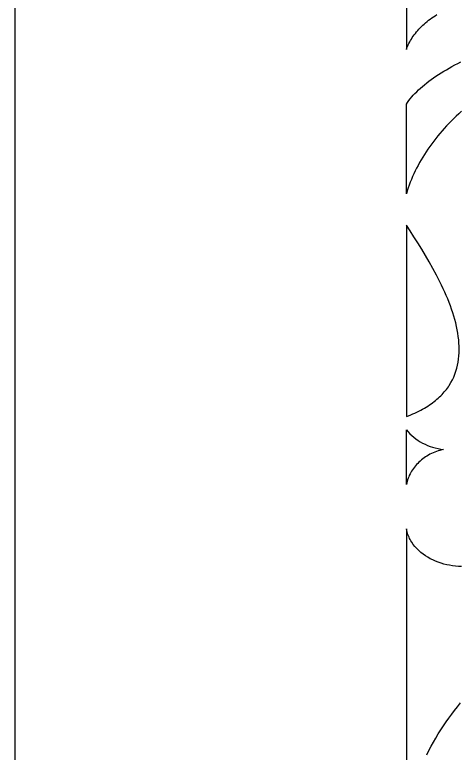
# Model space of a CAD drawing. Extents: x -1145 to -490, y -328 to 327.
# Drawn here: x -1145.3 to -1094.1, y -209.1 to -124.2 of the extents above; entities that cross this region are included whole.
import ezdxf

# ---------------------------------------------------------------- set-up
doc = ezdxf.new("R2010")
doc.units = 0
doc.layers.add('LAYER_1', color=18, linetype='CONTINUOUS')

msp = doc.modelspace()

# ---------------------------------------------------------------- linework, layer by layer
at = {"layer": 'LAYER_1'}
for points in [[(-1145.261, -328.055), (-490.261, -328.055), (-490.261, 326.945), (-1145.261, 326.945)], [(-1100.216, -170.401), (-1099.961, -170.303), (-1099.712, -170.202), (-1099.469, -170.098), (-1099.232, -169.993), (-1099.002, -169.885), (-1098.778, -169.774), (-1098.56, -169.661), (-1098.348, -169.546), (-1098.142, -169.429), (-1097.942, -169.309), (-1097.747, -169.187), (-1097.559, -169.063), (-1097.376, -168.937), (-1097.199, -168.809), (-1097.027, -168.679), (-1096.862, -168.547), (-1096.701, -168.412), (-1096.546, -168.276), (-1096.397, -168.138), (-1096.253, -167.998), (-1096.114, -167.855), (-1095.981, -167.712), (-1095.852, -167.566), (-1095.729, -167.418), (-1095.611, -167.269), (-1095.498, -167.118), (-1095.39, -166.965), (-1095.287, -166.811), (-1095.095, -166.498), (-1094.922, -166.178), (-1094.767, -165.852), (-1094.631, -165.52), (-1094.512, -165.183), (-1094.411, -164.841), (-1094.326, -164.493), (-1094.258, -164.141), (-1094.205, -163.785), (-1094.168, -163.424), (-1094.146, -163.059), (-1094.138, -162.69), (-1094.145, -162.318), (-1094.165, -161.943), (-1094.198, -161.564), (-1094.244, -161.183), (-1094.303, -160.799), (-1094.373, -160.414), (-1094.455, -160.026), (-1094.547, -159.636), (-1094.65, -159.245), (-1094.763, -158.853), (-1094.886, -158.459), (-1095.018, -158.065), (-1095.159, -157.671), (-1095.308, -157.276), (-1095.465, -156.882), (-1095.629, -156.487), (-1095.8, -156.093), (-1095.978, -155.7), (-1096.162, -155.308), (-1096.352, -154.917), (-1096.746, -154.141), (-1097.157, -153.372), (-1097.581, -152.614), (-1098.016, -151.868), (-1098.457, -151.136), (-1098.901, -150.421), (-1099.345, -149.723), (-1099.784, -149.046), (-1100.215, -148.392)], [(-1100.218, -178.219), (-1100.217, -171.943), (-1100.022, -172.168), (-1099.815, -172.384), (-1099.596, -172.589), (-1099.367, -172.784), (-1099.127, -172.967), (-1098.876, -173.14), (-1098.617, -173.301), (-1098.348, -173.45), (-1098.071, -173.587), (-1097.786, -173.712), (-1097.494, -173.824), (-1097.195, -173.923), (-1096.89, -174.009), (-1096.579, -174.081), (-1096.263, -174.14), (-1095.942, -174.184), (-1096.15, -174.232), (-1096.354, -174.287), (-1096.555, -174.348), (-1096.752, -174.414), (-1096.945, -174.487), (-1097.135, -174.566), (-1097.32, -174.65), (-1097.501, -174.741), (-1097.677, -174.836), (-1097.849, -174.937), (-1098.017, -175.043), (-1098.179, -175.154), (-1098.337, -175.27), (-1098.49, -175.391), (-1098.637, -175.516), (-1098.78, -175.646), (-1098.916, -175.78), (-1099.047, -175.918), (-1099.173, -176.06), (-1099.292, -176.207), (-1099.406, -176.357), (-1099.513, -176.511), (-1099.614, -176.668), (-1099.709, -176.829), (-1099.797, -176.992), (-1099.878, -177.159), (-1099.953, -177.329), (-1100.02, -177.502), (-1100.081, -177.677), (-1100.134, -177.855), (-1100.18, -178.036)]]:
    msp.add_lwpolyline(points, close=True, dxfattribs=at)
for points in [[(-1100.217, -119.805), (-1100.218, -128.197), (-1100.153, -128.021), (-1100.082, -127.847), (-1100.005, -127.673), (-1099.922, -127.501), (-1099.833, -127.33), (-1099.738, -127.161), (-1099.638, -126.994), (-1099.532, -126.828), (-1099.42, -126.663), (-1099.303, -126.5), (-1099.18, -126.339), (-1099.051, -126.18), (-1098.917, -126.023), (-1098.778, -125.868), (-1098.634, -125.714), (-1098.484, -125.563), (-1098.328, -125.414), (-1098.168, -125.267), (-1098.002, -125.122), (-1097.832, -124.98), (-1097.656, -124.84), (-1097.476, -124.702), (-1097.29, -124.567), (-1097.099, -124.434), (-1096.904, -124.304), (-1096.704, -124.177)], [(-1093.882, -135.303), (-1094.181, -135.575), (-1094.475, -135.85), (-1094.762, -136.127), (-1095.044, -136.407), (-1095.319, -136.689), (-1095.589, -136.974), (-1095.852, -137.261), (-1096.109, -137.55), (-1096.36, -137.842), (-1096.605, -138.136), (-1096.843, -138.433), (-1097.075, -138.731), (-1097.301, -139.032), (-1097.52, -139.335), (-1097.733, -139.64), (-1097.939, -139.948), (-1098.139, -140.257), (-1098.332, -140.568), (-1098.518, -140.881), (-1098.697, -141.196), (-1098.87, -141.513), (-1099.036, -141.832), (-1099.196, -142.153), (-1099.348, -142.475), (-1099.494, -142.799), (-1099.632, -143.125), (-1099.764, -143.452), (-1099.888, -143.781), (-1100.005, -144.111), (-1100.115, -144.443), (-1100.218, -144.777), (-1100.217, -134.48), (-1100.079, -134.273), (-1099.93, -134.066), (-1099.77, -133.86), (-1099.6, -133.655), (-1099.419, -133.45), (-1099.228, -133.246), (-1099.028, -133.043), (-1098.817, -132.84), (-1098.597, -132.639), (-1098.368, -132.439), (-1098.13, -132.24), (-1097.883, -132.042), (-1097.627, -131.846), (-1097.363, -131.651), (-1097.091, -131.457), (-1096.811, -131.265), (-1096.523, -131.074), (-1096.227, -130.886), (-1095.924, -130.699), (-1095.614, -130.514), (-1095.297, -130.331), (-1094.974, -130.15), (-1094.644, -129.971), (-1094.308, -129.794), (-1093.965, -129.62)], [(-1093.894, -187.653), (-1094.233, -187.636), (-1094.571, -187.606), (-1094.909, -187.563), (-1095.245, -187.506), (-1095.578, -187.437), (-1095.907, -187.354), (-1096.232, -187.258), (-1096.551, -187.149), (-1096.864, -187.026), (-1097.169, -186.891), (-1097.466, -186.743), (-1097.754, -186.582), (-1098.031, -186.408), (-1098.297, -186.221), (-1098.551, -186.021), (-1098.792, -185.808), (-1099.018, -185.583), (-1099.23, -185.344), (-1099.426, -185.093), (-1099.606, -184.83), (-1099.689, -184.693), (-1099.767, -184.553), (-1099.841, -184.41), (-1099.91, -184.264), (-1099.974, -184.115), (-1100.033, -183.962), (-1100.087, -183.807), (-1100.136, -183.648), (-1100.179, -183.486), (-1100.217, -183.321), (-1100.219, -215.955)], [(-1097.864, -209.288), (-1097.618, -208.8), (-1097.364, -208.318), (-1097.1, -207.839), (-1096.827, -207.365), (-1096.545, -206.897), (-1096.255, -206.432), (-1095.956, -205.973), (-1095.648, -205.519), (-1095.331, -205.071), (-1095.006, -204.627), (-1094.672, -204.19), (-1094.329, -203.758), (-1093.978, -203.332)]]:
    msp.add_lwpolyline(points, dxfattribs=at)

doc.saveas('drawing.dxf')
